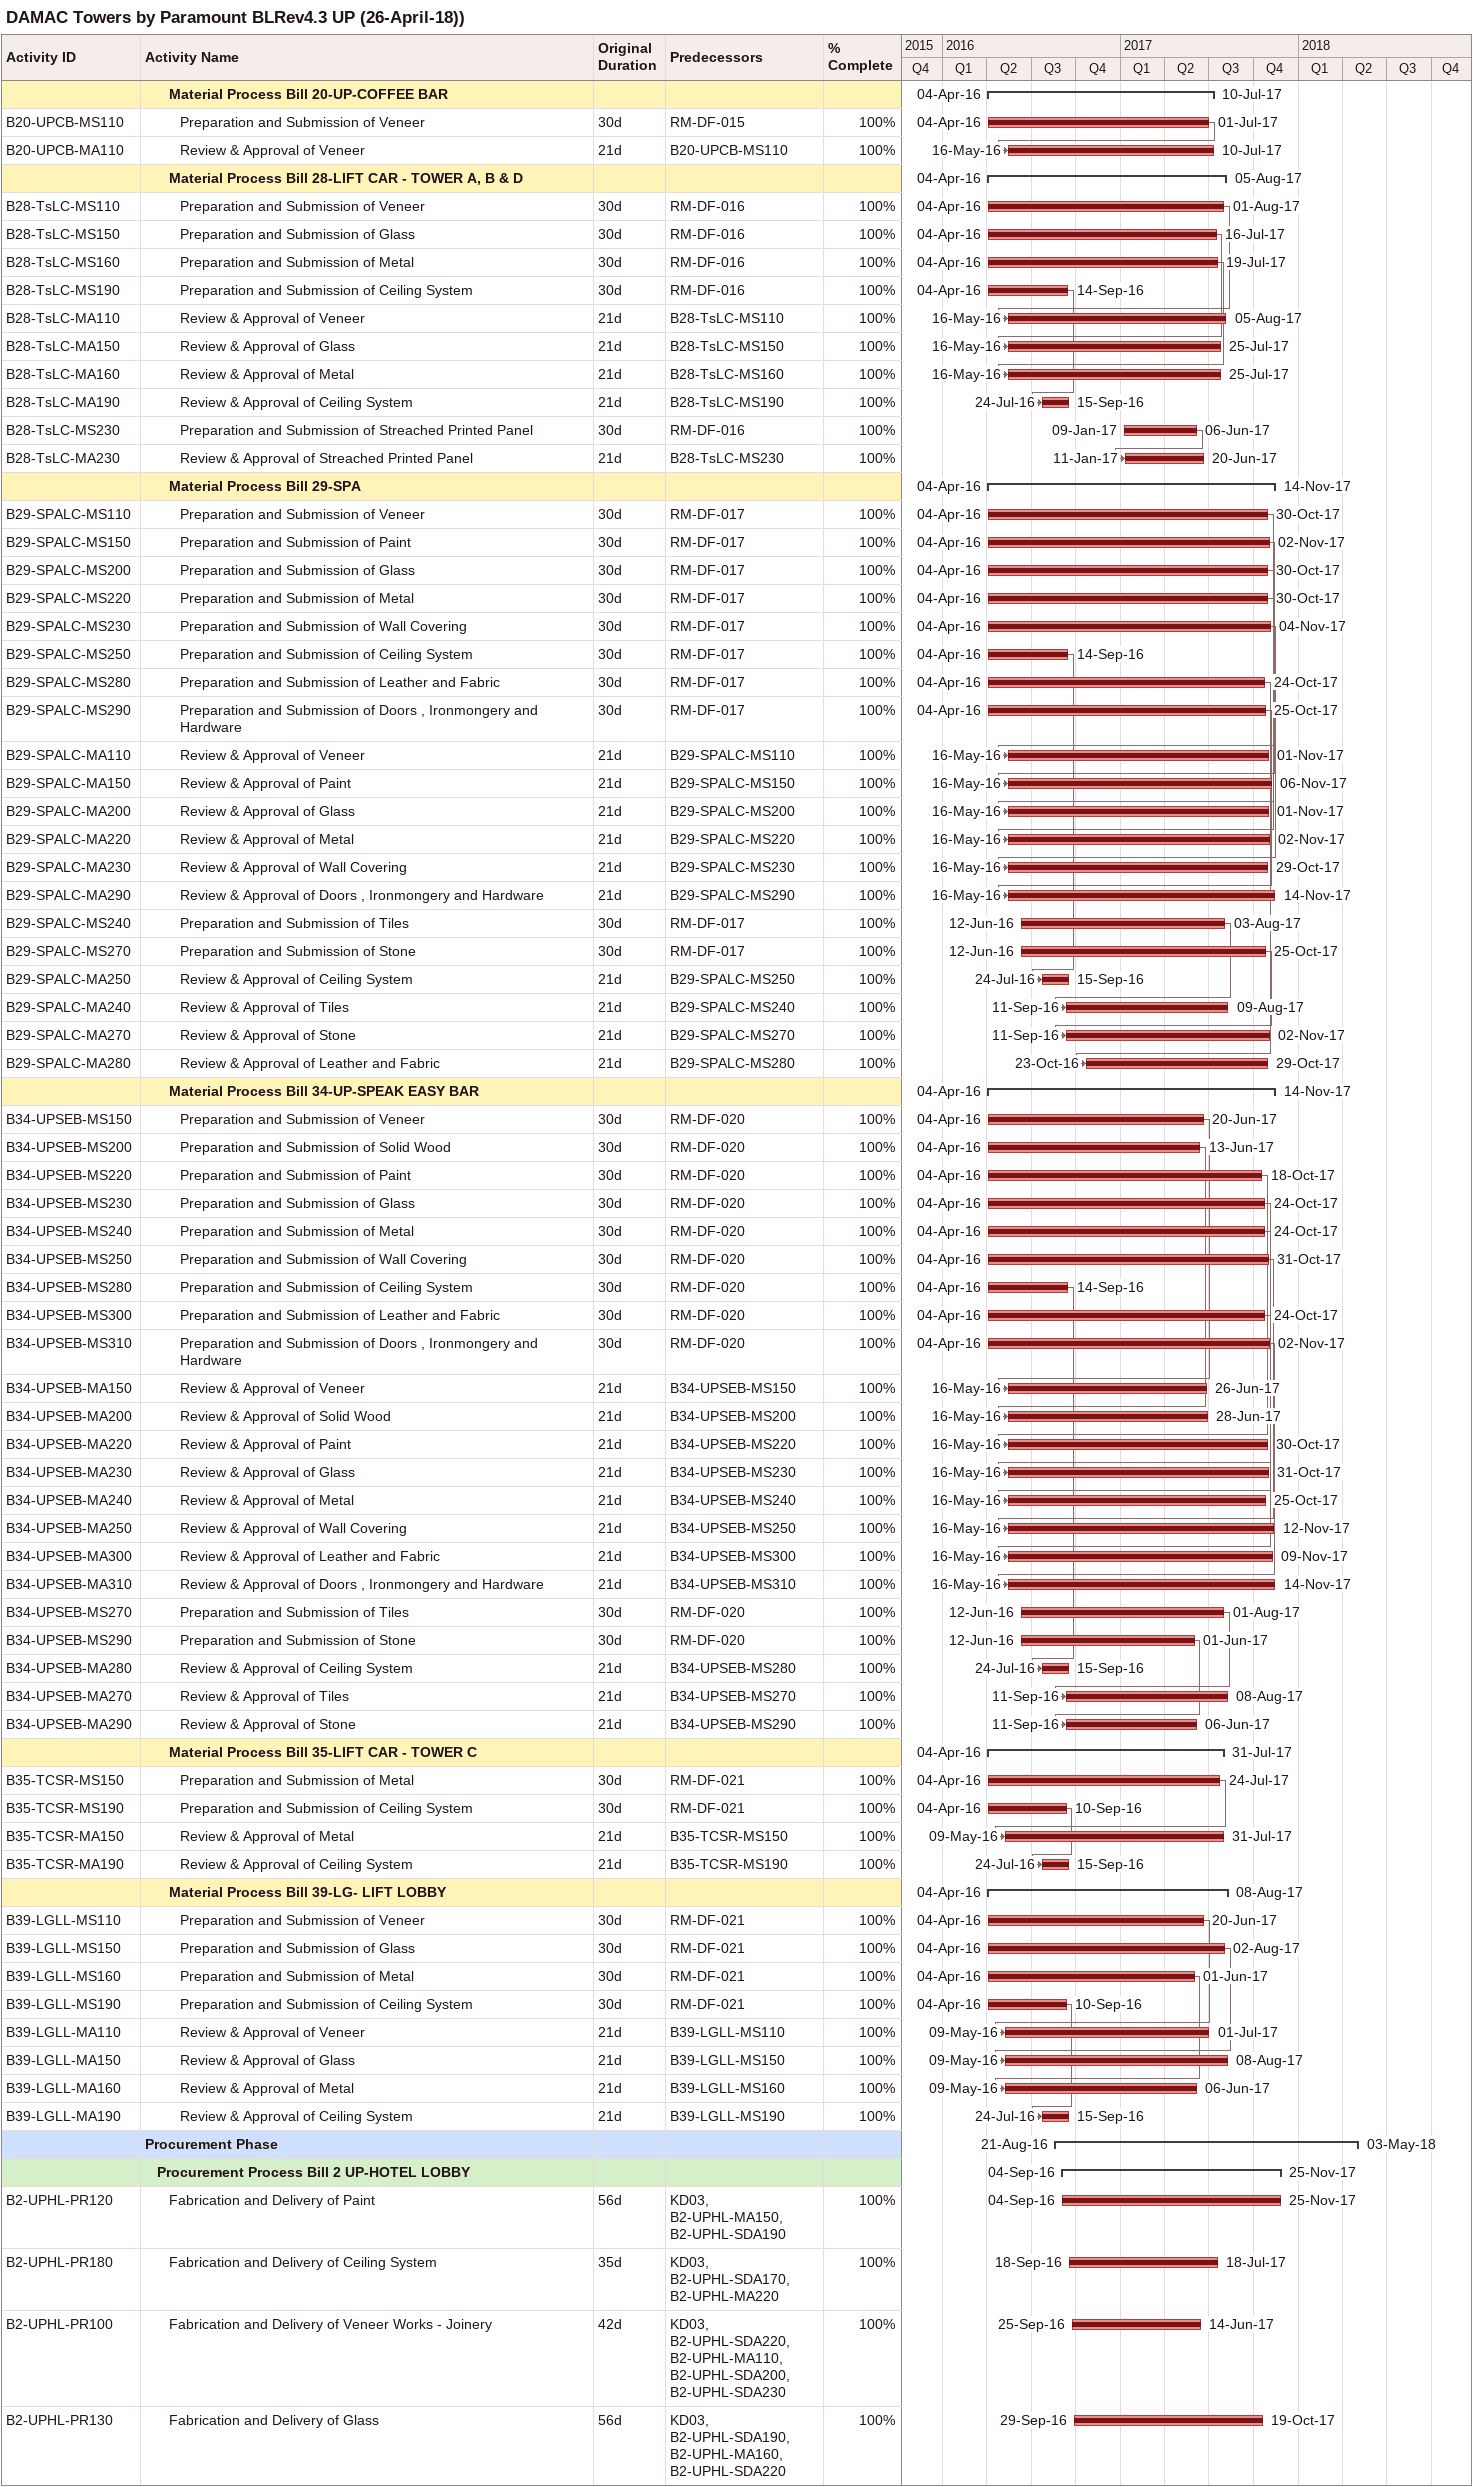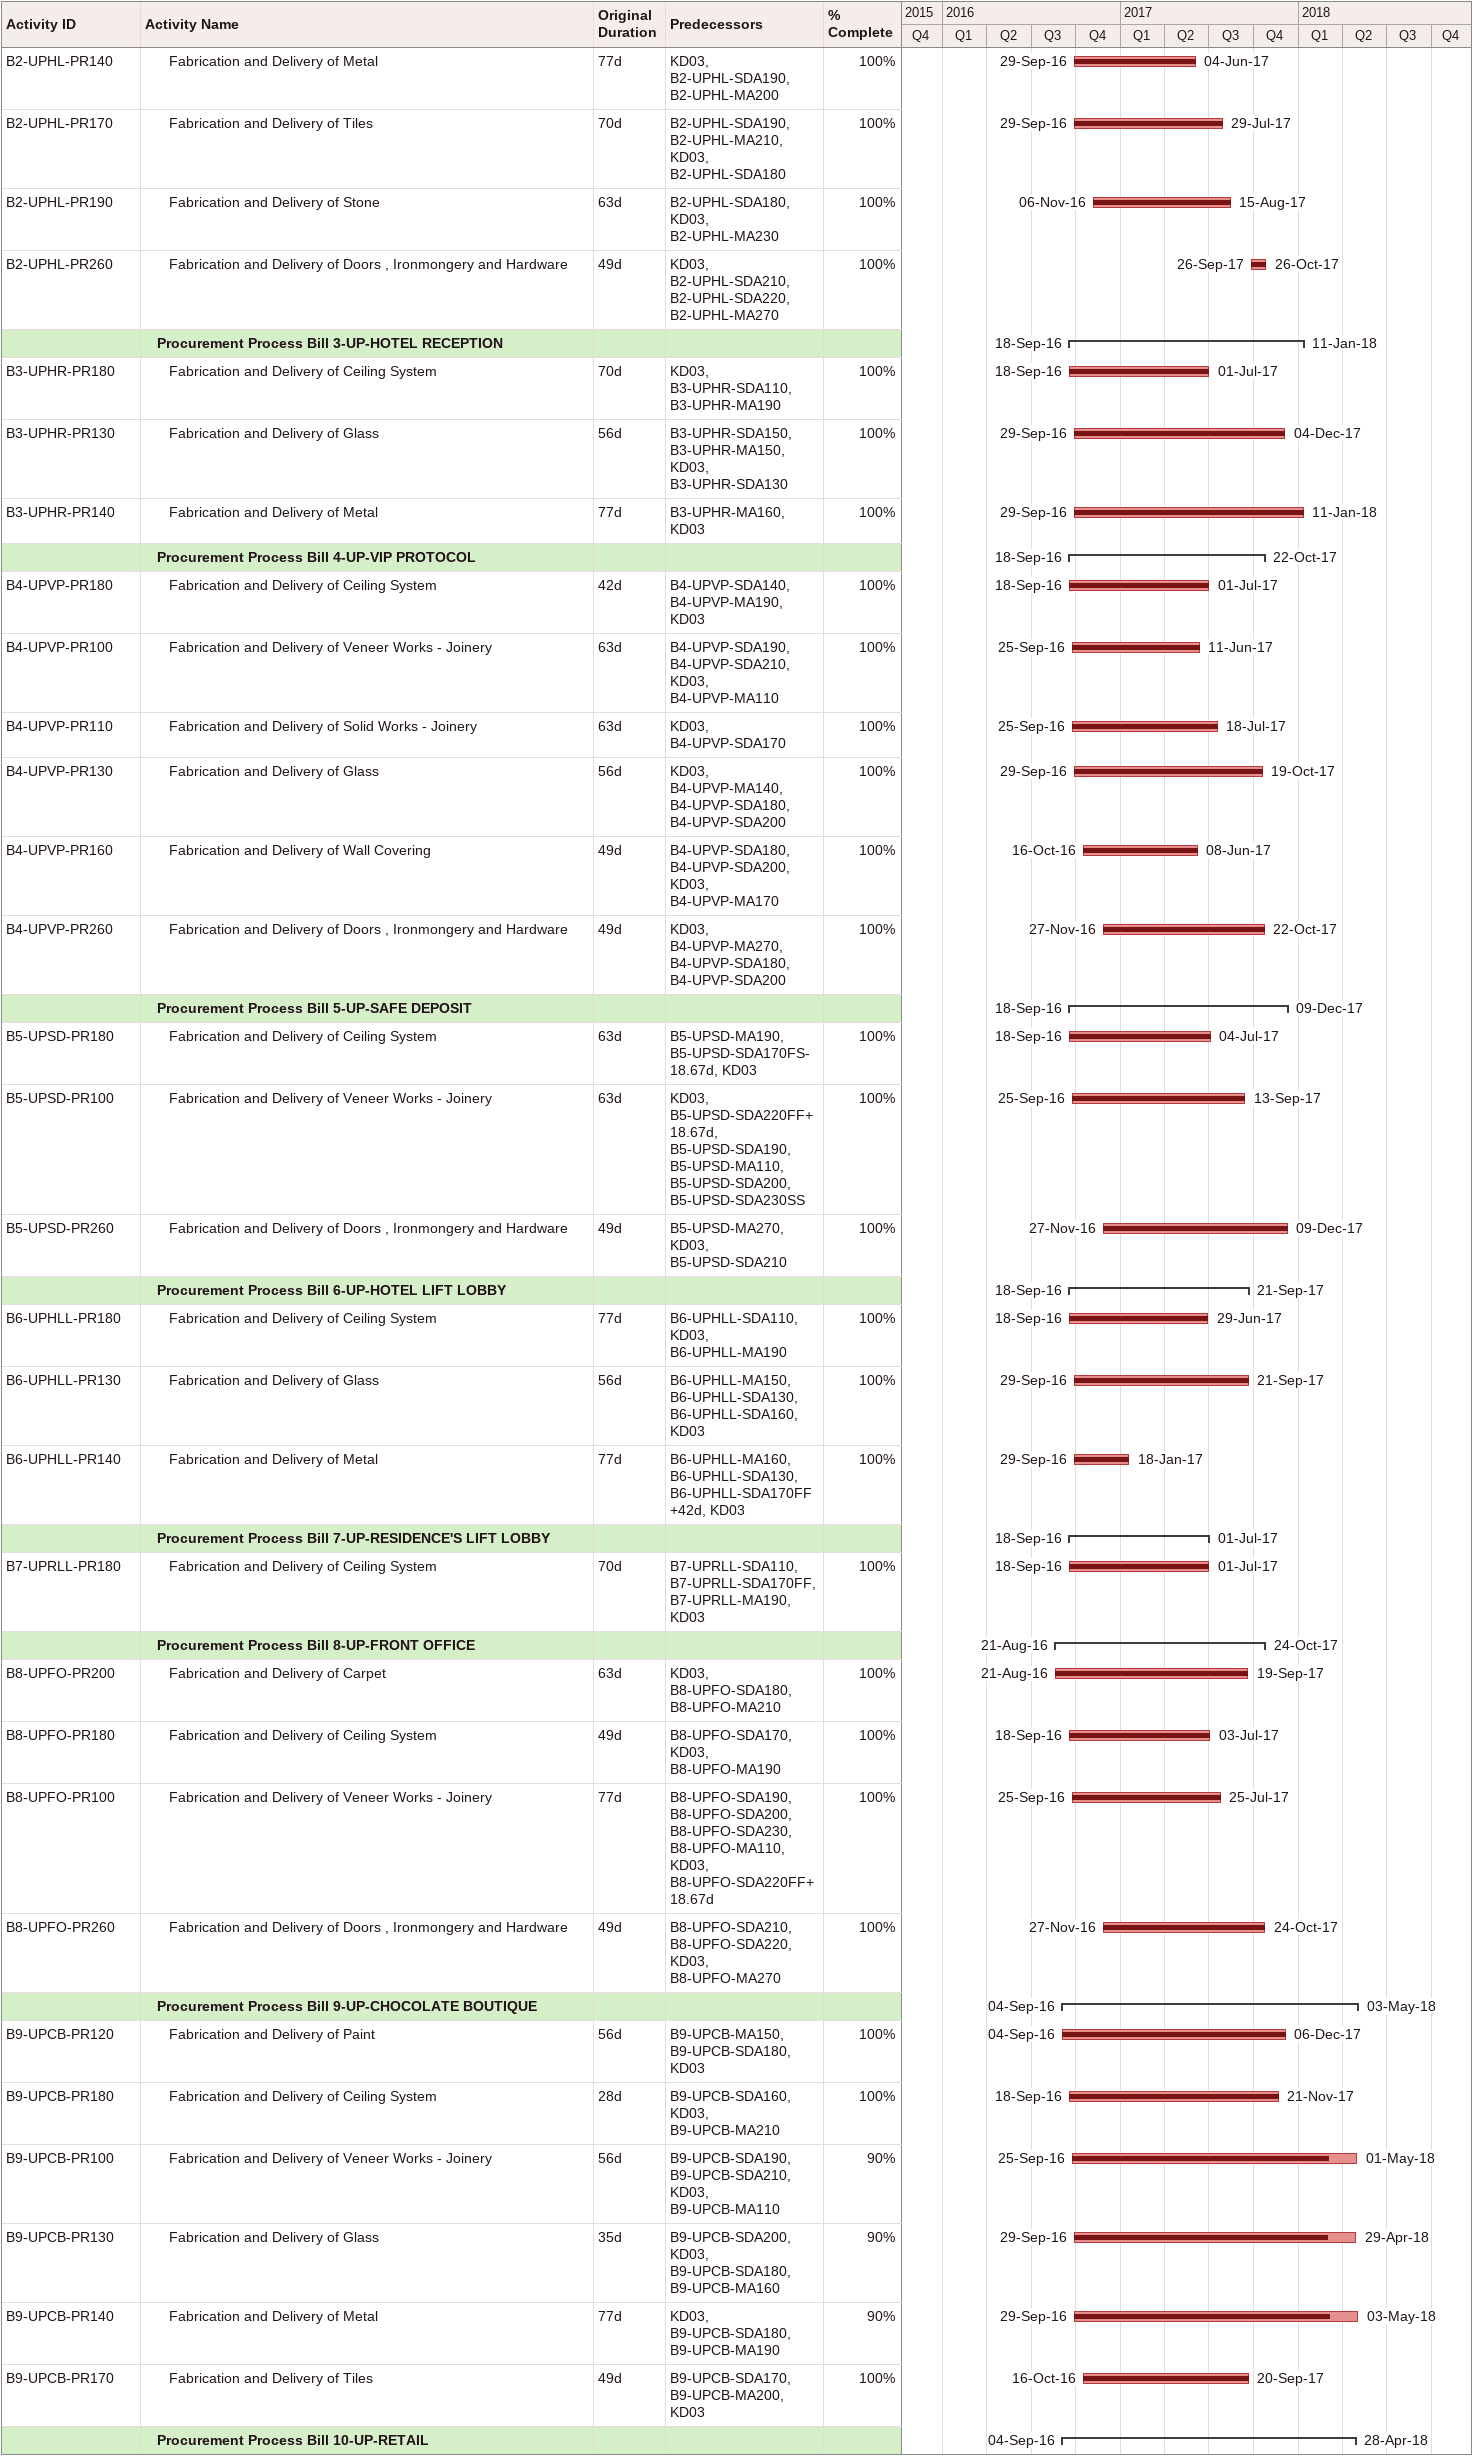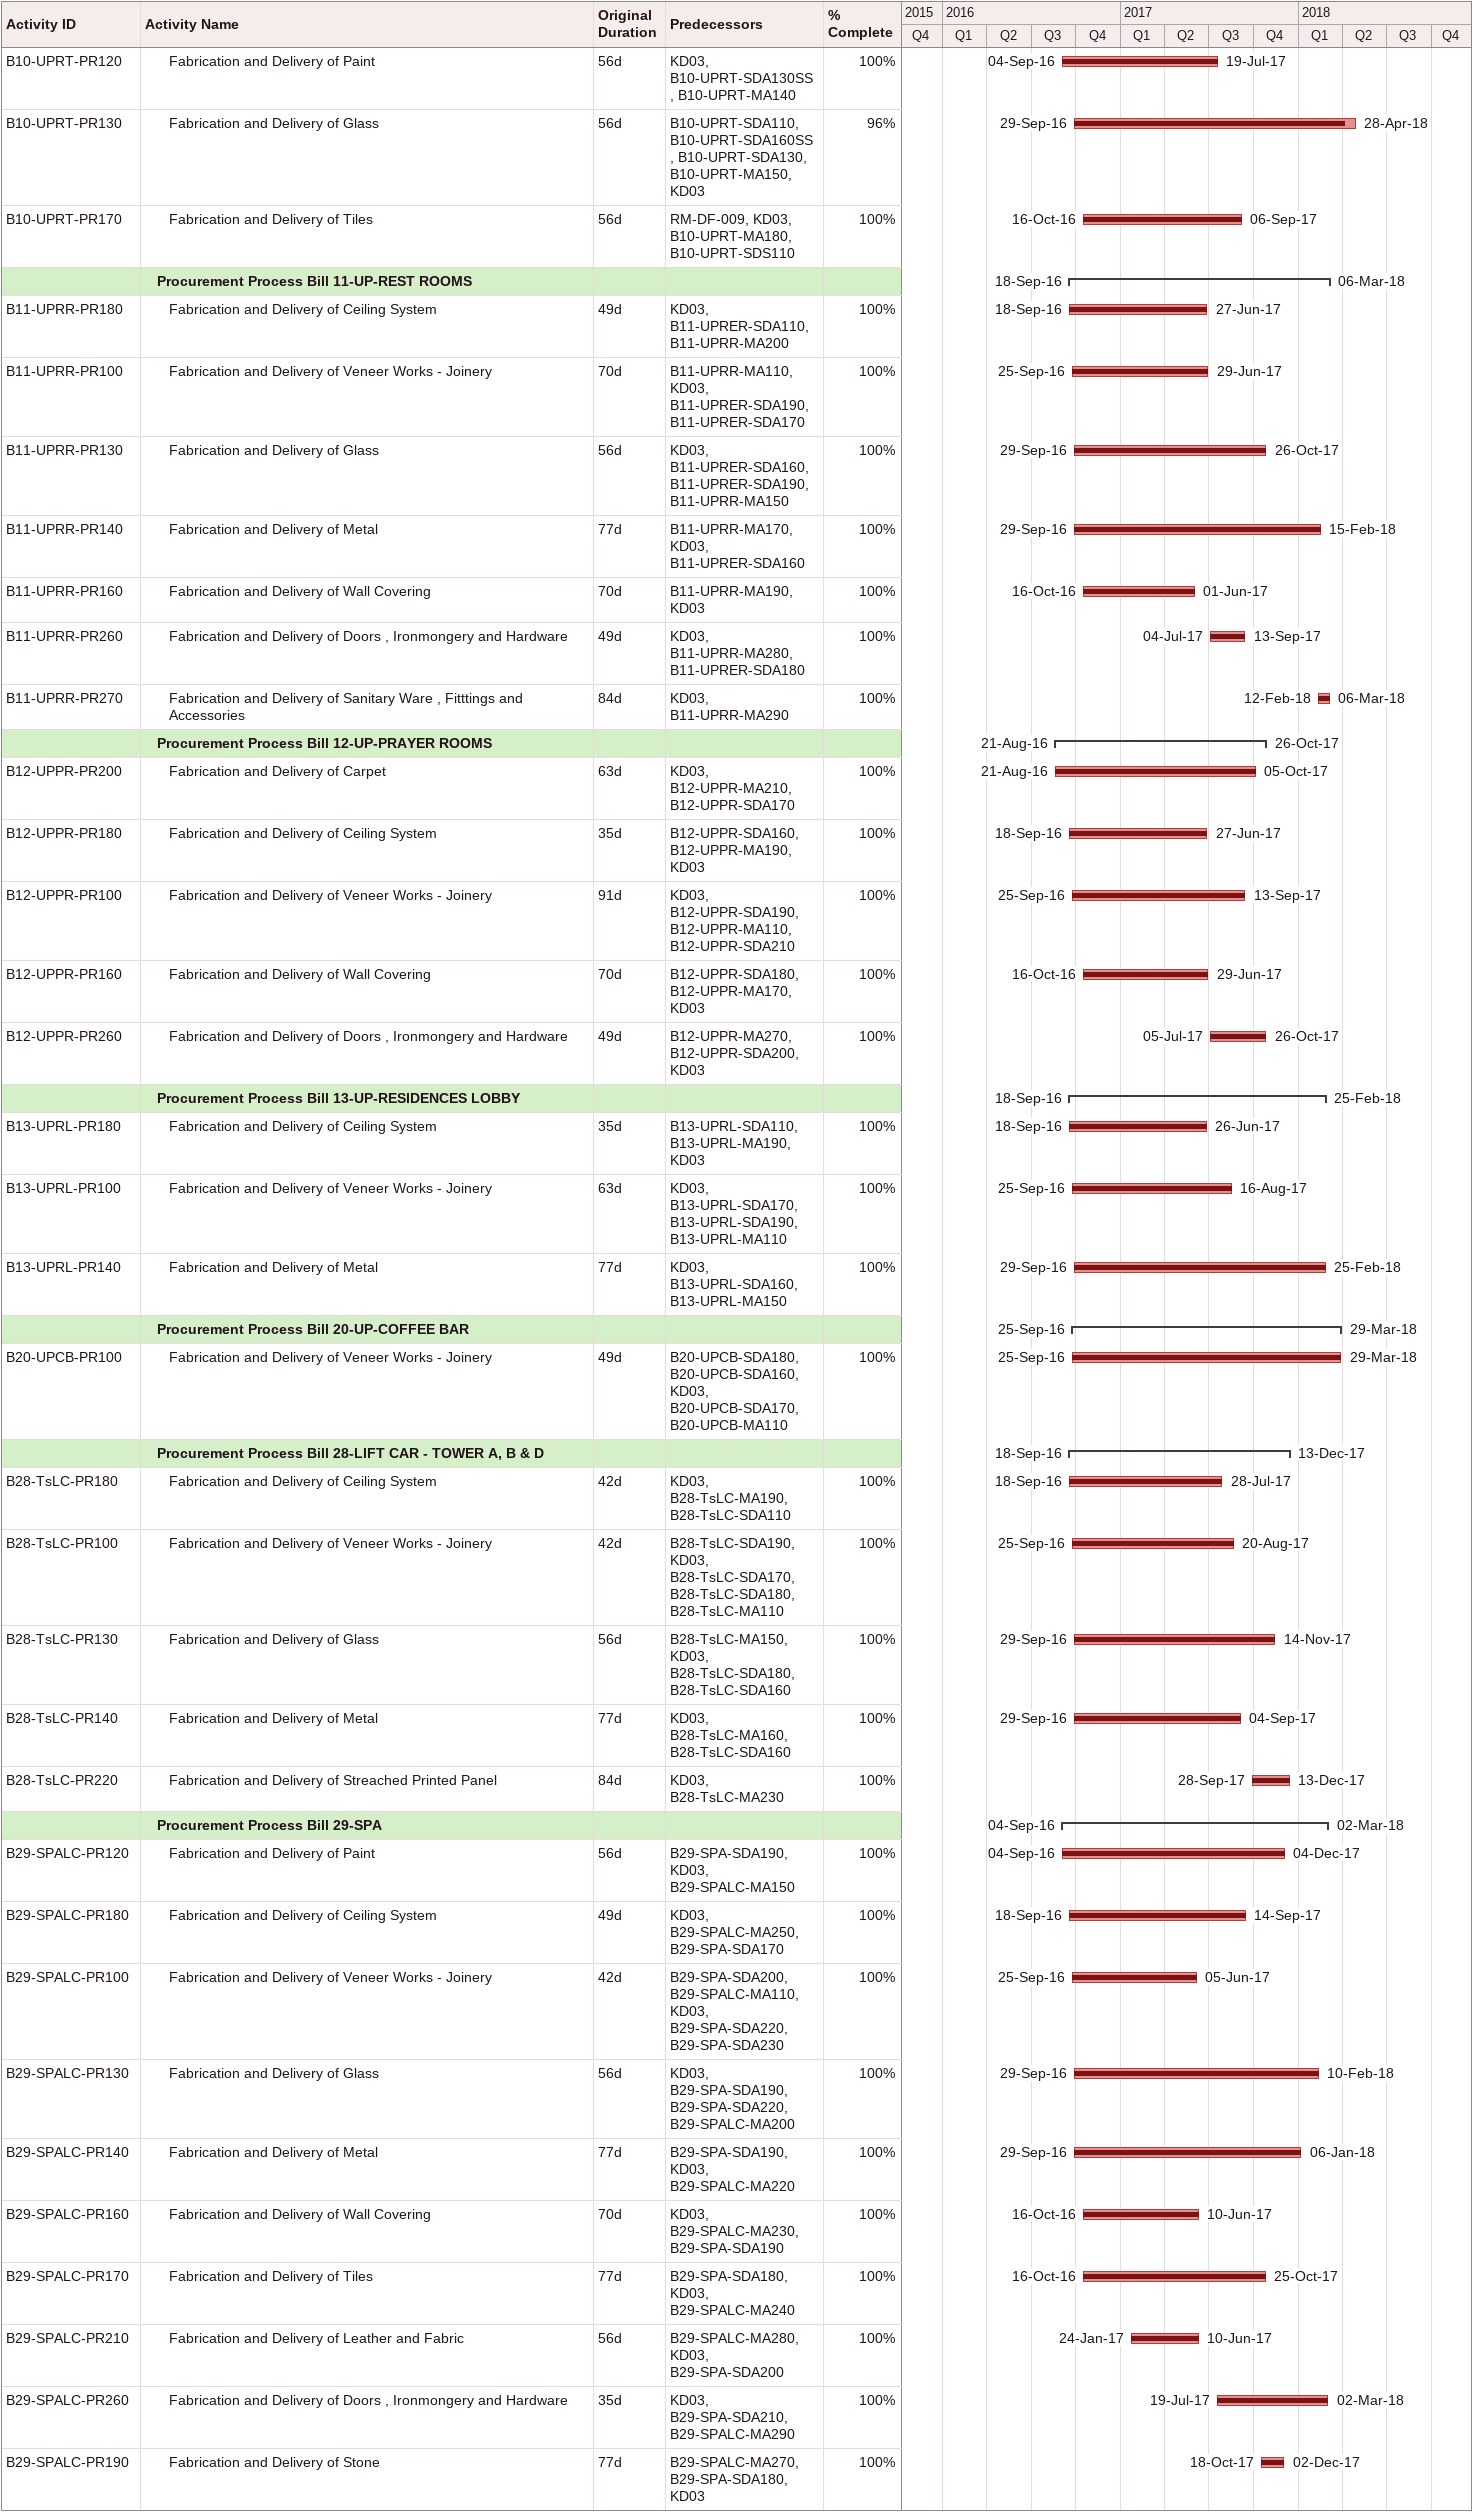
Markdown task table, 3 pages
DAMAC Towers by Paramount BLRev4.3 UP (26-April-18))

| ID | Level | Task | Original duration | Start | Finish | Predecessors | % complete |
|---|---|---|---|---|---|---|---|
|  | 3 | **Material Process Bill 20-UP-COFFEE BAR** |  | 2016-04-04 | 2017-07-10 |  |  |
| B20-UPCB-MS110 | 4 | Preparation and Submission of Veneer | 30d | 2016-04-04 | 2017-07-01 | RM-DF-015 | 100 |
| B20-UPCB-MA110 | 4 | Review & Approval of Veneer | 21d | 2016-05-16 | 2017-07-10 | B20-UPCB-MS110 | 100 |
|  | 3 | **Material Process Bill 28-LIFT CAR - TOWER A, B & D** |  | 2016-04-04 | 2017-08-05 |  |  |
| B28-TsLC-MS110 | 4 | Preparation and Submission of Veneer | 30d | 2016-04-04 | 2017-08-01 | RM-DF-016 | 100 |
| B28-TsLC-MS150 | 4 | Preparation and Submission of Glass | 30d | 2016-04-04 | 2017-07-16 | RM-DF-016 | 100 |
| B28-TsLC-MS160 | 4 | Preparation and Submission of Metal | 30d | 2016-04-04 | 2017-07-19 | RM-DF-016 | 100 |
| B28-TsLC-MS190 | 4 | Preparation and Submission of Ceiling System | 30d | 2016-04-04 | 2016-09-14 | RM-DF-016 | 100 |
| B28-TsLC-MA110 | 4 | Review & Approval of Veneer | 21d | 2016-05-16 | 2017-08-05 | B28-TsLC-MS110 | 100 |
| B28-TsLC-MA150 | 4 | Review & Approval of Glass | 21d | 2016-05-16 | 2017-07-25 | B28-TsLC-MS150 | 100 |
| B28-TsLC-MA160 | 4 | Review & Approval of Metal | 21d | 2016-05-16 | 2017-07-25 | B28-TsLC-MS160 | 100 |
| B28-TsLC-MA190 | 4 | Review & Approval of Ceiling System | 21d | 2016-07-24 | 2016-09-15 | B28-TsLC-MS190 | 100 |
| B28-TsLC-MS230 | 4 | Preparation and Submission of Streached Printed Panel | 30d | 2017-01-09 | 2017-06-06 | RM-DF-016 | 100 |
| B28-TsLC-MA230 | 4 | Review & Approval of Streached Printed Panel | 21d | 2017-01-11 | 2017-06-20 | B28-TsLC-MS230 | 100 |
|  | 3 | **Material Process Bill 29-SPA** |  | 2016-04-04 | 2017-11-14 |  |  |
| B29-SPALC-MS110 | 4 | Preparation and Submission of Veneer | 30d | 2016-04-04 | 2017-10-30 | RM-DF-017 | 100 |
| B29-SPALC-MS150 | 4 | Preparation and Submission of Paint | 30d | 2016-04-04 | 2017-11-02 | RM-DF-017 | 100 |
| B29-SPALC-MS200 | 4 | Preparation and Submission of Glass | 30d | 2016-04-04 | 2017-10-30 | RM-DF-017 | 100 |
| B29-SPALC-MS220 | 4 | Preparation and Submission of Metal | 30d | 2016-04-04 | 2017-10-30 | RM-DF-017 | 100 |
| B29-SPALC-MS230 | 4 | Preparation and Submission of Wall Covering | 30d | 2016-04-04 | 2017-11-04 | RM-DF-017 | 100 |
| B29-SPALC-MS250 | 4 | Preparation and Submission of Ceiling System | 30d | 2016-04-04 | 2016-09-14 | RM-DF-017 | 100 |
| B29-SPALC-MS280 | 4 | Preparation and Submission of Leather and Fabric | 30d | 2016-04-04 | 2017-10-24 | RM-DF-017 | 100 |
| B29-SPALC-MS290 | 4 | Preparation and Submission of Doors , Ironmongery and Hardware | 30d | 2016-04-04 | 2017-10-25 | RM-DF-017 | 100 |
| B29-SPALC-MA110 | 4 | Review & Approval of Veneer | 21d | 2016-05-16 | 2017-11-01 | B29-SPALC-MS110 | 100 |
| B29-SPALC-MA150 | 4 | Review & Approval of Paint | 21d | 2016-05-16 | 2017-11-06 | B29-SPALC-MS150 | 100 |
| B29-SPALC-MA200 | 4 | Review & Approval of Glass | 21d | 2016-05-16 | 2017-11-01 | B29-SPALC-MS200 | 100 |
| B29-SPALC-MA220 | 4 | Review & Approval of Metal | 21d | 2016-05-16 | 2017-11-02 | B29-SPALC-MS220 | 100 |
| B29-SPALC-MA230 | 4 | Review & Approval of Wall Covering | 21d | 2016-05-16 | 2017-10-29 | B29-SPALC-MS230 | 100 |
| B29-SPALC-MA290 | 4 | Review & Approval of Doors , Ironmongery and Hardware | 21d | 2016-05-16 | 2017-11-14 | B29-SPALC-MS290 | 100 |
| B29-SPALC-MS240 | 4 | Preparation and Submission of Tiles | 30d | 2016-06-12 | 2017-08-03 | RM-DF-017 | 100 |
| B29-SPALC-MS270 | 4 | Preparation and Submission of Stone | 30d | 2016-06-12 | 2017-10-25 | RM-DF-017 | 100 |
| B29-SPALC-MA250 | 4 | Review & Approval of Ceiling System | 21d | 2016-07-24 | 2016-09-15 | B29-SPALC-MS250 | 100 |
| B29-SPALC-MA240 | 4 | Review & Approval of Tiles | 21d | 2016-09-11 | 2017-08-09 | B29-SPALC-MS240 | 100 |
| B29-SPALC-MA270 | 4 | Review & Approval of Stone | 21d | 2016-09-11 | 2017-11-02 | B29-SPALC-MS270 | 100 |
| B29-SPALC-MA280 | 4 | Review & Approval of Leather and Fabric | 21d | 2016-10-23 | 2017-10-29 | B29-SPALC-MS280 | 100 |
|  | 3 | **Material Process Bill 34-UP-SPEAK EASY BAR** |  | 2016-04-04 | 2017-11-14 |  |  |
| B34-UPSEB-MS150 | 4 | Preparation and Submission of Veneer | 30d | 2016-04-04 | 2017-06-20 | RM-DF-020 | 100 |
| B34-UPSEB-MS200 | 4 | Preparation and Submission of Solid Wood | 30d | 2016-04-04 | 2017-06-13 | RM-DF-020 | 100 |
| B34-UPSEB-MS220 | 4 | Preparation and Submission of Paint | 30d | 2016-04-04 | 2017-10-18 | RM-DF-020 | 100 |
| B34-UPSEB-MS230 | 4 | Preparation and Submission of Glass | 30d | 2016-04-04 | 2017-10-24 | RM-DF-020 | 100 |
| B34-UPSEB-MS240 | 4 | Preparation and Submission of Metal | 30d | 2016-04-04 | 2017-10-24 | RM-DF-020 | 100 |
| B34-UPSEB-MS250 | 4 | Preparation and Submission of Wall Covering | 30d | 2016-04-04 | 2017-10-31 | RM-DF-020 | 100 |
| B34-UPSEB-MS280 | 4 | Preparation and Submission of Ceiling System | 30d | 2016-04-04 | 2016-09-14 | RM-DF-020 | 100 |
| B34-UPSEB-MS300 | 4 | Preparation and Submission of Leather and Fabric | 30d | 2016-04-04 | 2017-10-24 | RM-DF-020 | 100 |
| B34-UPSEB-MS310 | 4 | Preparation and Submission of Doors , Ironmongery and Hardware | 30d | 2016-04-04 | 2017-11-02 | RM-DF-020 | 100 |
| B34-UPSEB-MA150 | 4 | Review & Approval of Veneer | 21d | 2016-05-16 | 2017-06-26 | B34-UPSEB-MS150 | 100 |
| B34-UPSEB-MA200 | 4 | Review & Approval of Solid Wood | 21d | 2016-05-16 | 2017-06-28 | B34-UPSEB-MS200 | 100 |
| B34-UPSEB-MA220 | 4 | Review & Approval of Paint | 21d | 2016-05-16 | 2017-10-30 | B34-UPSEB-MS220 | 100 |
| B34-UPSEB-MA230 | 4 | Review & Approval of Glass | 21d | 2016-05-16 | 2017-10-31 | B34-UPSEB-MS230 | 100 |
| B34-UPSEB-MA240 | 4 | Review & Approval of Metal | 21d | 2016-05-16 | 2017-10-25 | B34-UPSEB-MS240 | 100 |
| B34-UPSEB-MA250 | 4 | Review & Approval of Wall Covering | 21d | 2016-05-16 | 2017-11-12 | B34-UPSEB-MS250 | 100 |
| B34-UPSEB-MA300 | 4 | Review & Approval of Leather and Fabric | 21d | 2016-05-16 | 2017-11-09 | B34-UPSEB-MS300 | 100 |
| B34-UPSEB-MA310 | 4 | Review & Approval of Doors , Ironmongery and Hardware | 21d | 2016-05-16 | 2017-11-14 | B34-UPSEB-MS310 | 100 |
| B34-UPSEB-MS270 | 4 | Preparation and Submission of Tiles | 30d | 2016-06-12 | 2017-08-01 | RM-DF-020 | 100 |
| B34-UPSEB-MS290 | 4 | Preparation and Submission of Stone | 30d | 2016-06-12 | 2017-06-01 | RM-DF-020 | 100 |
| B34-UPSEB-MA280 | 4 | Review & Approval of Ceiling System | 21d | 2016-07-24 | 2016-09-15 | B34-UPSEB-MS280 | 100 |
| B34-UPSEB-MA270 | 4 | Review & Approval of Tiles | 21d | 2016-09-11 | 2017-08-08 | B34-UPSEB-MS270 | 100 |
| B34-UPSEB-MA290 | 4 | Review & Approval of Stone | 21d | 2016-09-11 | 2017-06-06 | B34-UPSEB-MS290 | 100 |
|  | 3 | **Material Process Bill 35-LIFT CAR - TOWER C** |  | 2016-04-04 | 2017-07-31 |  |  |
| B35-TCSR-MS150 | 4 | Preparation and Submission of Metal | 30d | 2016-04-04 | 2017-07-24 | RM-DF-021 | 100 |
| B35-TCSR-MS190 | 4 | Preparation and Submission of Ceiling System | 30d | 2016-04-04 | 2016-09-10 | RM-DF-021 | 100 |
| B35-TCSR-MA150 | 4 | Review & Approval of Metal | 21d | 2016-05-09 | 2017-07-31 | B35-TCSR-MS150 | 100 |
| B35-TCSR-MA190 | 4 | Review & Approval of Ceiling System | 21d | 2016-07-24 | 2016-09-15 | B35-TCSR-MS190 | 100 |
|  | 3 | **Material Process Bill 39-LG- LIFT LOBBY** |  | 2016-04-04 | 2017-08-08 |  |  |
| B39-LGLL-MS110 | 4 | Preparation and Submission of Veneer | 30d | 2016-04-04 | 2017-06-20 | RM-DF-021 | 100 |
| B39-LGLL-MS150 | 4 | Preparation and Submission of Glass | 30d | 2016-04-04 | 2017-08-02 | RM-DF-021 | 100 |
| B39-LGLL-MS160 | 4 | Preparation and Submission of Metal | 30d | 2016-04-04 | 2017-06-01 | RM-DF-021 | 100 |
| B39-LGLL-MS190 | 4 | Preparation and Submission of Ceiling System | 30d | 2016-04-04 | 2016-09-10 | RM-DF-021 | 100 |
| B39-LGLL-MA110 | 4 | Review & Approval of Veneer | 21d | 2016-05-09 | 2017-07-01 | B39-LGLL-MS110 | 100 |
| B39-LGLL-MA150 | 4 | Review & Approval of Glass | 21d | 2016-05-09 | 2017-08-08 | B39-LGLL-MS150 | 100 |
| B39-LGLL-MA160 | 4 | Review & Approval of Metal | 21d | 2016-05-09 | 2017-06-06 | B39-LGLL-MS160 | 100 |
| B39-LGLL-MA190 | 4 | Review & Approval of Ceiling System | 21d | 2016-07-24 | 2016-09-15 | B39-LGLL-MS190 | 100 |
|  | 1 | **Procurement Phase** |  | 2016-08-21 | 2018-05-03 |  |  |
|  | 2 | **Procurement Process Bill 2 UP-HOTEL LOBBY** |  | 2016-09-04 | 2017-11-25 |  |  |
| B2-UPHL-PR120 | 3 | Fabrication and Delivery of Paint | 56d | 2016-09-04 | 2017-11-25 | KD03, B2-UPHL-MA150, B2-UPHL-SDA190 | 100 |
| B2-UPHL-PR180 | 3 | Fabrication and Delivery of Ceiling System | 35d | 2016-09-18 | 2017-07-18 | KD03, B2-UPHL-SDA170, B2-UPHL-MA220 | 100 |
| B2-UPHL-PR100 | 3 | Fabrication and Delivery of Veneer Works - Joinery | 42d | 2016-09-25 | 2017-06-14 | KD03, B2-UPHL-SDA220, B2-UPHL-MA110, B2-UPHL-SDA200, B2-UPHL-SDA230 | 100 |
| B2-UPHL-PR130 | 3 | Fabrication and Delivery of Glass | 56d | 2016-09-29 | 2017-10-19 | KD03, B2-UPHL-SDA190, B2-UPHL-MA160, B2-UPHL-SDA220 | 100 |
| B2-UPHL-PR140 | 3 | Fabrication and Delivery of Metal | 77d | 2016-09-29 | 2017-06-04 | KD03, B2-UPHL-SDA190, B2-UPHL-MA200 | 100 |
| B2-UPHL-PR170 | 3 | Fabrication and Delivery of Tiles | 70d | 2016-09-29 | 2017-07-29 | B2-UPHL-SDA190, B2-UPHL-MA210, KD03, B2-UPHL-SDA180 | 100 |
| B2-UPHL-PR190 | 3 | Fabrication and Delivery of Stone | 63d | 2016-11-06 | 2017-08-15 | B2-UPHL-SDA180, KD03, B2-UPHL-MA230 | 100 |
| B2-UPHL-PR260 | 3 | Fabrication and Delivery of Doors , Ironmongery and Hardware | 49d | 2017-09-26 | 2017-10-26 | KD03, B2-UPHL-SDA210, B2-UPHL-SDA220, B2-UPHL-MA270 | 100 |
|  | 2 | **Procurement Process Bill 3-UP-HOTEL RECEPTION** |  | 2016-09-18 | 2018-01-11 |  |  |
| B3-UPHR-PR180 | 3 | Fabrication and Delivery of Ceiling System | 70d | 2016-09-18 | 2017-07-01 | KD03, B3-UPHR-SDA110, B3-UPHR-MA190 | 100 |
| B3-UPHR-PR130 | 3 | Fabrication and Delivery of Glass | 56d | 2016-09-29 | 2017-12-04 | B3-UPHR-SDA150, B3-UPHR-MA150, KD03, B3-UPHR-SDA130 | 100 |
| B3-UPHR-PR140 | 3 | Fabrication and Delivery of Metal | 77d | 2016-09-29 | 2018-01-11 | B3-UPHR-MA160, KD03 | 100 |
|  | 2 | **Procurement Process Bill 4-UP-VIP PROTOCOL** |  | 2016-09-18 | 2017-10-22 |  |  |
| B4-UPVP-PR180 | 3 | Fabrication and Delivery of Ceiling System | 42d | 2016-09-18 | 2017-07-01 | B4-UPVP-SDA140, B4-UPVP-MA190, KD03 | 100 |
| B4-UPVP-PR100 | 3 | Fabrication and Delivery of Veneer Works - Joinery | 63d | 2016-09-25 | 2017-06-11 | B4-UPVP-SDA190, B4-UPVP-SDA210, KD03, B4-UPVP-MA110 | 100 |
| B4-UPVP-PR110 | 3 | Fabrication and Delivery of Solid Works - Joinery | 63d | 2016-09-25 | 2017-07-18 | KD03, B4-UPVP-SDA170 | 100 |
| B4-UPVP-PR130 | 3 | Fabrication and Delivery of Glass | 56d | 2016-09-29 | 2017-10-19 | KD03, B4-UPVP-MA140, B4-UPVP-SDA180, B4-UPVP-SDA200 | 100 |
| B4-UPVP-PR160 | 3 | Fabrication and Delivery of Wall Covering | 49d | 2016-10-16 | 2017-06-08 | B4-UPVP-SDA180, B4-UPVP-SDA200, KD03, B4-UPVP-MA170 | 100 |
| B4-UPVP-PR260 | 3 | Fabrication and Delivery of Doors , Ironmongery and Hardware | 49d | 2016-11-27 | 2017-10-22 | KD03, B4-UPVP-MA270, B4-UPVP-SDA180, B4-UPVP-SDA200 | 100 |
|  | 2 | **Procurement Process Bill 5-UP-SAFE DEPOSIT** |  | 2016-09-18 | 2017-12-09 |  |  |
| B5-UPSD-PR180 | 3 | Fabrication and Delivery of Ceiling System | 63d | 2016-09-18 | 2017-07-04 | B5-UPSD-MA190, B5-UPSD-SDA170FS-18.67d, KD03 | 100 |
| B5-UPSD-PR100 | 3 | Fabrication and Delivery of Veneer Works - Joinery | 63d | 2016-09-25 | 2017-09-13 | KD03, B5-UPSD-SDA220FF+18.67d, B5-UPSD-SDA190, B5-UPSD-MA110, B5-UPSD-SDA200, B5-UPSD-SDA230SS | 100 |
| B5-UPSD-PR260 | 3 | Fabrication and Delivery of Doors , Ironmongery and Hardware | 49d | 2016-11-27 | 2017-12-09 | B5-UPSD-MA270, KD03, B5-UPSD-SDA210 | 100 |
|  | 2 | **Procurement Process Bill 6-UP-HOTEL LIFT LOBBY** |  | 2016-09-18 | 2017-09-21 |  |  |
| B6-UPHLL-PR180 | 3 | Fabrication and Delivery of Ceiling System | 77d | 2016-09-18 | 2017-06-29 | B6-UPHLL-SDA110, KD03, B6-UPHLL-MA190 | 100 |
| B6-UPHLL-PR130 | 3 | Fabrication and Delivery of Glass | 56d | 2016-09-29 | 2017-09-21 | B6-UPHLL-MA150, B6-UPHLL-SDA130, B6-UPHLL-SDA160, KD03 | 100 |
| B6-UPHLL-PR140 | 3 | Fabrication and Delivery of Metal | 77d | 2016-09-29 | 2017-01-18 | B6-UPHLL-MA160, B6-UPHLL-SDA130, B6-UPHLL-SDA170FF+42d, KD03 | 100 |
|  | 2 | **Procurement Process Bill 7-UP-RESIDENCE'S LIFT LOBBY** |  | 2016-09-18 | 2017-07-01 |  |  |
| B7-UPRLL-PR180 | 3 | Fabrication and Delivery of Ceiling System | 70d | 2016-09-18 | 2017-07-01 | B7-UPRLL-SDA110, B7-UPRLL-SDA170FF, B7-UPRLL-MA190, KD03 | 100 |
|  | 2 | **Procurement Process Bill 8-UP-FRONT OFFICE** |  | 2016-08-21 | 2017-10-24 |  |  |
| B8-UPFO-PR200 | 3 | Fabrication and Delivery of Carpet | 63d | 2016-08-21 | 2017-09-19 | KD03, B8-UPFO-SDA180, B8-UPFO-MA210 | 100 |
| B8-UPFO-PR180 | 3 | Fabrication and Delivery of Ceiling System | 49d | 2016-09-18 | 2017-07-03 | B8-UPFO-SDA170, KD03, B8-UPFO-MA190 | 100 |
| B8-UPFO-PR100 | 3 | Fabrication and Delivery of Veneer Works - Joinery | 77d | 2016-09-25 | 2017-07-25 | B8-UPFO-SDA190, B8-UPFO-SDA200, B8-UPFO-SDA230, B8-UPFO-MA110, KD03, B8-UPFO-SDA220FF+18.67d | 100 |
| B8-UPFO-PR260 | 3 | Fabrication and Delivery of Doors , Ironmongery and Hardware | 49d | 2016-11-27 | 2017-10-24 | B8-UPFO-SDA210, B8-UPFO-SDA220, KD03, B8-UPFO-MA270 | 100 |
|  | 2 | **Procurement Process Bill 9-UP-CHOCOLATE BOUTIQUE** |  | 2016-09-04 | 2018-05-03 |  |  |
| B9-UPCB-PR120 | 3 | Fabrication and Delivery of Paint | 56d | 2016-09-04 | 2017-12-06 | B9-UPCB-MA150, B9-UPCB-SDA180, KD03 | 100 |
| B9-UPCB-PR180 | 3 | Fabrication and Delivery of Ceiling System | 28d | 2016-09-18 | 2017-11-21 | B9-UPCB-SDA160, KD03, B9-UPCB-MA210 | 100 |
| B9-UPCB-PR100 | 3 | Fabrication and Delivery of Veneer Works - Joinery | 56d | 2016-09-25 | 2018-05-01 | B9-UPCB-SDA190, B9-UPCB-SDA210, KD03, B9-UPCB-MA110 | 90 |
| B9-UPCB-PR130 | 3 | Fabrication and Delivery of Glass | 35d | 2016-09-29 | 2018-04-29 | B9-UPCB-SDA200, KD03, B9-UPCB-SDA180, B9-UPCB-MA160 | 90 |
| B9-UPCB-PR140 | 3 | Fabrication and Delivery of Metal | 77d | 2016-09-29 | 2018-05-03 | KD03, B9-UPCB-SDA180, B9-UPCB-MA190 | 90 |
| B9-UPCB-PR170 | 3 | Fabrication and Delivery of Tiles | 49d | 2016-10-16 | 2017-09-20 | B9-UPCB-SDA170, B9-UPCB-MA200, KD03 | 100 |
|  | 2 | **Procurement Process Bill 10-UP-RETAIL** |  | 2016-09-04 | 2018-04-28 |  |  |
| B10-UPRT-PR120 | 3 | Fabrication and Delivery of Paint | 56d | 2016-09-04 | 2017-07-19 | KD03, B10-UPRT-SDA130SS, B10-UPRT-MA140 | 100 |
| B10-UPRT-PR130 | 3 | Fabrication and Delivery of Glass | 56d | 2016-09-29 | 2018-04-28 | B10-UPRT-SDA110, B10-UPRT-SDA160SS, B10-UPRT-SDA130, B10-UPRT-MA150, KD03 | 96 |
| B10-UPRT-PR170 | 3 | Fabrication and Delivery of Tiles | 56d | 2016-10-16 | 2017-09-06 | RM-DF-009, KD03, B10-UPRT-MA180, B10-UPRT-SDS110 | 100 |
|  | 2 | **Procurement Process Bill 11-UP-REST ROOMS** |  | 2016-09-18 | 2018-03-06 |  |  |
| B11-UPRR-PR180 | 3 | Fabrication and Delivery of Ceiling System | 49d | 2016-09-18 | 2017-06-27 | KD03, B11-UPRER-SDA110, B11-UPRR-MA200 | 100 |
| B11-UPRR-PR100 | 3 | Fabrication and Delivery of Veneer Works - Joinery | 70d | 2016-09-25 | 2017-06-29 | B11-UPRR-MA110, KD03, B11-UPRER-SDA190, B11-UPRER-SDA170 | 100 |
| B11-UPRR-PR130 | 3 | Fabrication and Delivery of Glass | 56d | 2016-09-29 | 2017-10-26 | KD03, B11-UPRER-SDA160, B11-UPRER-SDA190, B11-UPRR-MA150 | 100 |
| B11-UPRR-PR140 | 3 | Fabrication and Delivery of Metal | 77d | 2016-09-29 | 2018-02-15 | B11-UPRR-MA170, KD03, B11-UPRER-SDA160 | 100 |
| B11-UPRR-PR160 | 3 | Fabrication and Delivery of Wall Covering | 70d | 2016-10-16 | 2017-06-01 | B11-UPRR-MA190, KD03 | 100 |
| B11-UPRR-PR260 | 3 | Fabrication and Delivery of Doors , Ironmongery and Hardware | 49d | 2017-07-04 | 2017-09-13 | KD03, B11-UPRR-MA280, B11-UPRER-SDA180 | 100 |
| B11-UPRR-PR270 | 3 | Fabrication and Delivery of Sanitary Ware , Fitttings and Accessories | 84d | 2018-02-12 | 2018-03-06 | KD03, B11-UPRR-MA290 | 100 |
|  | 2 | **Procurement Process Bill 12-UP-PRAYER ROOMS** |  | 2016-08-21 | 2017-10-26 |  |  |
| B12-UPPR-PR200 | 3 | Fabrication and Delivery of Carpet | 63d | 2016-08-21 | 2017-10-05 | KD03, B12-UPPR-MA210, B12-UPPR-SDA170 | 100 |
| B12-UPPR-PR180 | 3 | Fabrication and Delivery of Ceiling System | 35d | 2016-09-18 | 2017-06-27 | B12-UPPR-SDA160, B12-UPPR-MA190, KD03 | 100 |
| B12-UPPR-PR100 | 3 | Fabrication and Delivery of Veneer Works - Joinery | 91d | 2016-09-25 | 2017-09-13 | KD03, B12-UPPR-SDA190, B12-UPPR-MA110, B12-UPPR-SDA210 | 100 |
| B12-UPPR-PR160 | 3 | Fabrication and Delivery of Wall Covering | 70d | 2016-10-16 | 2017-06-29 | B12-UPPR-SDA180, B12-UPPR-MA170, KD03 | 100 |
| B12-UPPR-PR260 | 3 | Fabrication and Delivery of Doors , Ironmongery and Hardware | 49d | 2017-07-05 | 2017-10-26 | B12-UPPR-MA270, B12-UPPR-SDA200, KD03 | 100 |
|  | 2 | **Procurement Process Bill 13-UP-RESIDENCES LOBBY** |  | 2016-09-18 | 2018-02-25 |  |  |
| B13-UPRL-PR180 | 3 | Fabrication and Delivery of Ceiling System | 35d | 2016-09-18 | 2017-06-26 | B13-UPRL-SDA110, B13-UPRL-MA190, KD03 | 100 |
| B13-UPRL-PR100 | 3 | Fabrication and Delivery of Veneer Works - Joinery | 63d | 2016-09-25 | 2017-08-16 | KD03, B13-UPRL-SDA170, B13-UPRL-SDA190, B13-UPRL-MA110 | 100 |
| B13-UPRL-PR140 | 3 | Fabrication and Delivery of Metal | 77d | 2016-09-29 | 2018-02-25 | KD03, B13-UPRL-SDA160, B13-UPRL-MA150 | 100 |
|  | 2 | **Procurement Process Bill 20-UP-COFFEE BAR** |  | 2016-09-25 | 2018-03-29 |  |  |
| B20-UPCB-PR100 | 3 | Fabrication and Delivery of Veneer Works - Joinery | 49d | 2016-09-25 | 2018-03-29 | B20-UPCB-SDA180, B20-UPCB-SDA160, KD03, B20-UPCB-SDA170, B20-UPCB-MA110 | 100 |
|  | 2 | **Procurement Process Bill 28-LIFT CAR - TOWER A, B & D** |  | 2016-09-18 | 2017-12-13 |  |  |
| B28-TsLC-PR180 | 3 | Fabrication and Delivery of Ceiling System | 42d | 2016-09-18 | 2017-07-28 | KD03, B28-TsLC-MA190, B28-TsLC-SDA110 | 100 |
| B28-TsLC-PR100 | 3 | Fabrication and Delivery of Veneer Works - Joinery | 42d | 2016-09-25 | 2017-08-20 | B28-TsLC-SDA190, KD03, B28-TsLC-SDA170, B28-TsLC-SDA180, B28-TsLC-MA110 | 100 |
| B28-TsLC-PR130 | 3 | Fabrication and Delivery of Glass | 56d | 2016-09-29 | 2017-11-14 | B28-TsLC-MA150, KD03, B28-TsLC-SDA180, B28-TsLC-SDA160 | 100 |
| B28-TsLC-PR140 | 3 | Fabrication and Delivery of Metal | 77d | 2016-09-29 | 2017-09-04 | KD03, B28-TsLC-MA160, B28-TsLC-SDA160 | 100 |
| B28-TsLC-PR220 | 3 | Fabrication and Delivery of Streached Printed Panel | 84d | 2017-09-28 | 2017-12-13 | KD03, B28-TsLC-MA230 | 100 |
|  | 2 | **Procurement Process Bill 29-SPA** |  | 2016-09-04 | 2018-03-02 |  |  |
| B29-SPALC-PR120 | 3 | Fabrication and Delivery of Paint | 56d | 2016-09-04 | 2017-12-04 | B29-SPA-SDA190, KD03, B29-SPALC-MA150 | 100 |
| B29-SPALC-PR180 | 3 | Fabrication and Delivery of Ceiling System | 49d | 2016-09-18 | 2017-09-14 | KD03, B29-SPALC-MA250, B29-SPA-SDA170 | 100 |
| B29-SPALC-PR100 | 3 | Fabrication and Delivery of Veneer Works - Joinery | 42d | 2016-09-25 | 2017-06-05 | B29-SPA-SDA200, B29-SPALC-MA110, KD03, B29-SPA-SDA220, B29-SPA-SDA230 | 100 |
| B29-SPALC-PR130 | 3 | Fabrication and Delivery of Glass | 56d | 2016-09-29 | 2018-02-10 | KD03, B29-SPA-SDA190, B29-SPA-SDA220, B29-SPALC-MA200 | 100 |
| B29-SPALC-PR140 | 3 | Fabrication and Delivery of Metal | 77d | 2016-09-29 | 2018-01-06 | B29-SPA-SDA190, KD03, B29-SPALC-MA220 | 100 |
| B29-SPALC-PR160 | 3 | Fabrication and Delivery of Wall Covering | 70d | 2016-10-16 | 2017-06-10 | KD03, B29-SPALC-MA230, B29-SPA-SDA190 | 100 |
| B29-SPALC-PR170 | 3 | Fabrication and Delivery of Tiles | 77d | 2016-10-16 | 2017-10-25 | B29-SPA-SDA180, KD03, B29-SPALC-MA240 | 100 |
| B29-SPALC-PR210 | 3 | Fabrication and Delivery of Leather and Fabric | 56d | 2017-01-24 | 2017-06-10 | B29-SPALC-MA280, KD03, B29-SPA-SDA200 | 100 |
| B29-SPALC-PR260 | 3 | Fabrication and Delivery of Doors , Ironmongery and Hardware | 35d | 2017-07-19 | 2018-03-02 | KD03, B29-SPA-SDA210, B29-SPALC-MA290 | 100 |
| B29-SPALC-PR190 | 3 | Fabrication and Delivery of Stone | 77d | 2017-10-18 | 2017-12-02 | B29-SPALC-MA270, B29-SPA-SDA180, KD03 | 100 |
